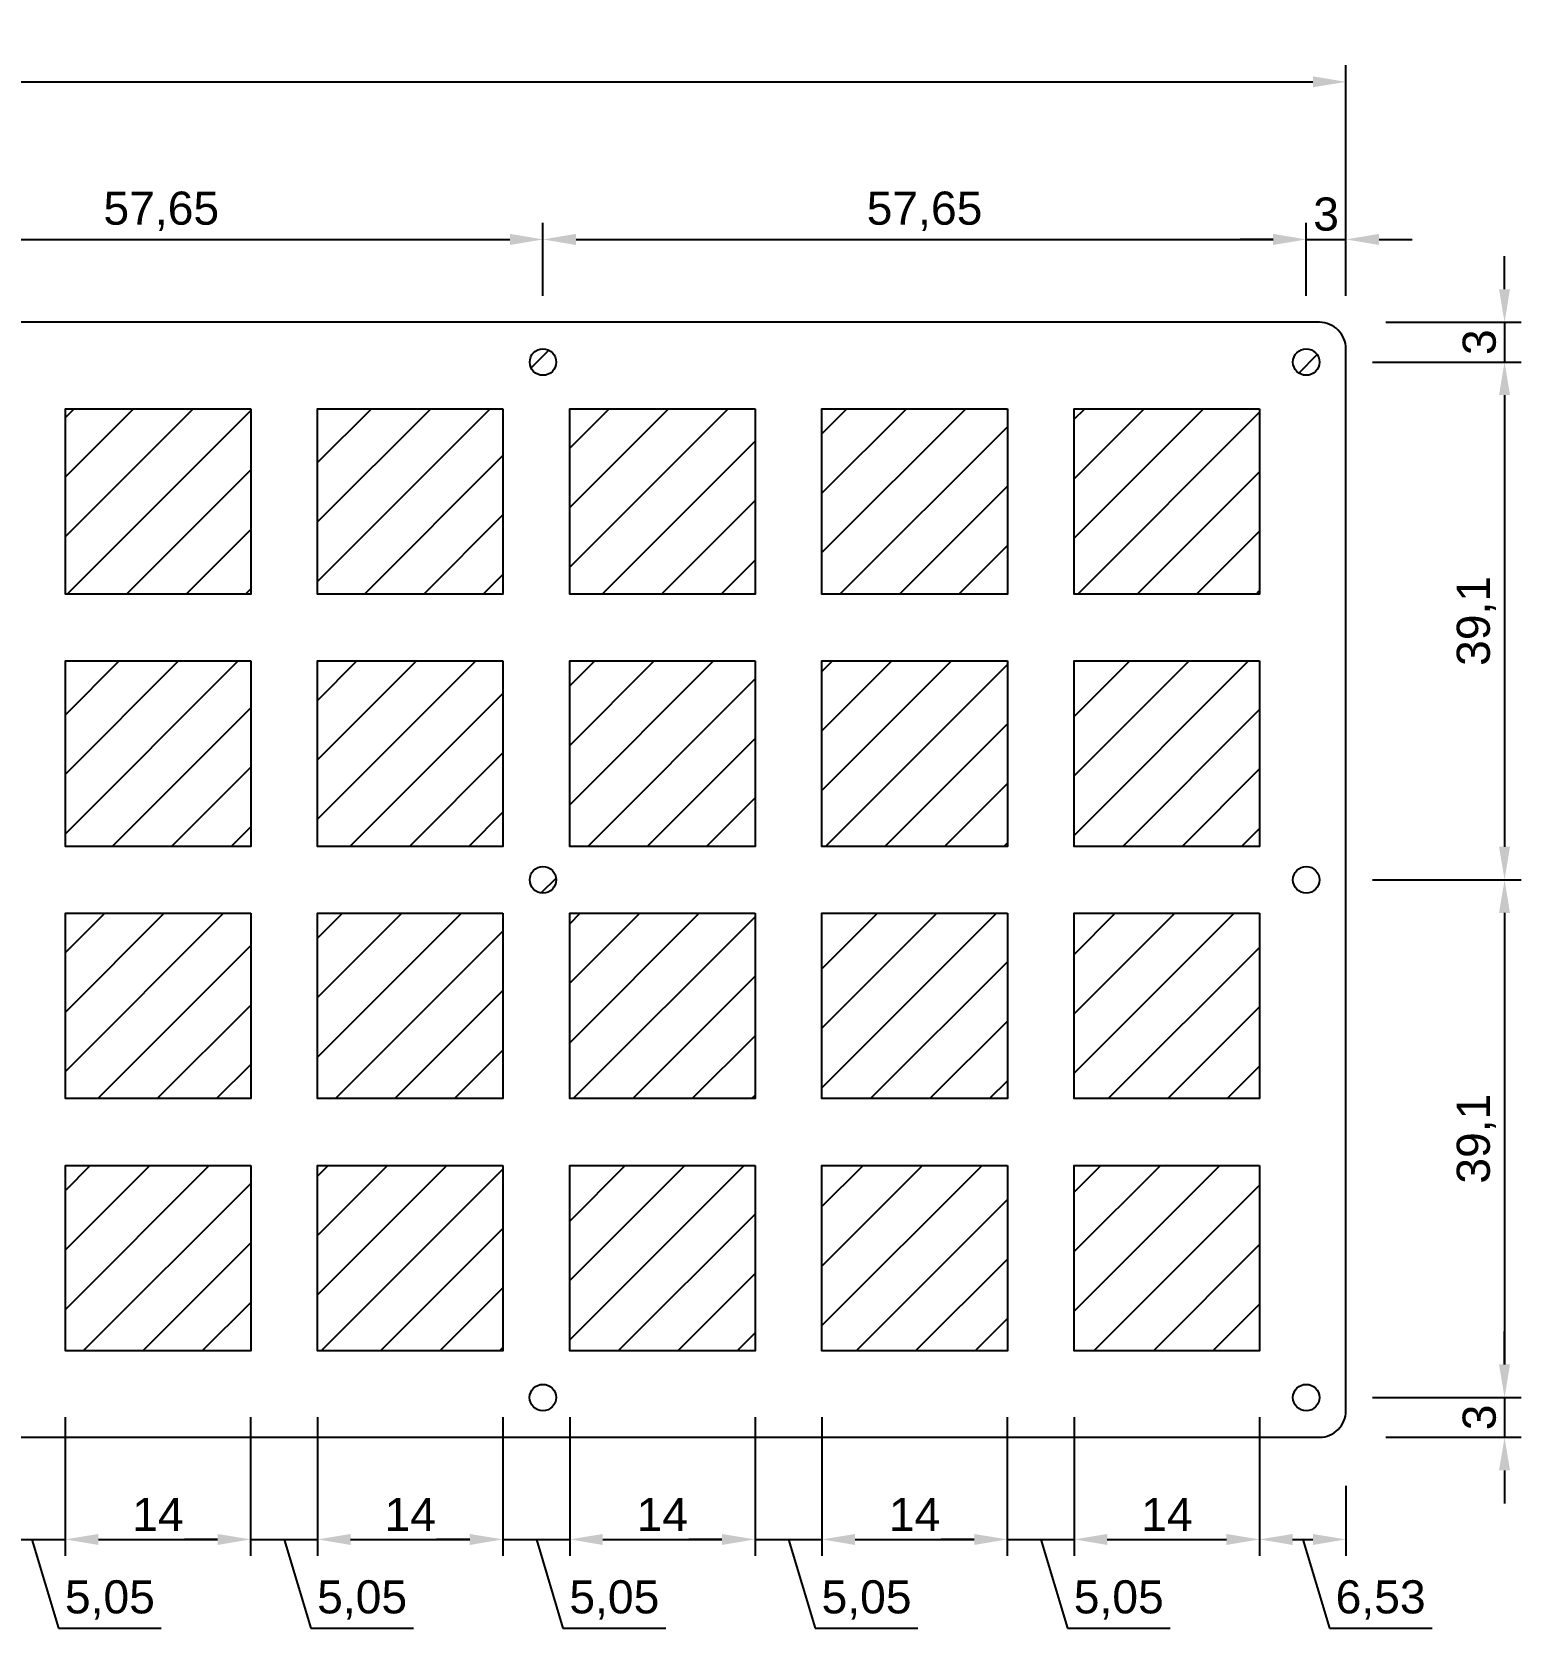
# Model space of a CAD drawing. Header units: millimetres. Extents: x 5 to 828, y 12 to 240.
# Drawn here: x 163.3 to 275.8, y 11.6 to 132.1 of the extents above; entities that cross this region are included whole.
import ezdxf

# ---------------------------------------------------------------- set-up
doc = ezdxf.new("R2010")
doc.units = ezdxf.units.MM
doc.styles.get("Standard").update_dxf_attribs({"font": 'arial.ttf'})
doc.dimstyles.new('ISO-25', dxfattribs={"dimtxt": 2.5, "dimasz": 2.5, "dimexe": 1.25, "dimexo": 5, "dimtad": 1, "dimtxsty": 'Standard', "dimcen": 2.5, "dimclrd": 3, "dimclre": 3, "dimadec": 0, "dimazin": 0, "dimtfac": 1, "dimtmove": 0, "dimatfit": 3, "dimfxl": 0, "dimarcsym": 0})

# ---------------------------------------------------------------- blocks, each defined once
blk = doc.blocks.new('*D17')
at = {"color": 3, "lineweight": -2}
for p, q in [((26, 114.31), (26, 129.61)), ((262.6, 114.31), (262.6, 129.61)), ((28.5, 128.36), (260.1, 128.36))]:
    blk.add_line(p, q, dxfattribs=at)
at = {"color": 3}
for points in [[(28.5, 128.78), (28.5, 127.95), (26, 128.36)], [(260.1, 128.78), (260.1, 127.95), (262.6, 128.36)]]:
    blk.add_solid(points, dxfattribs=at)
at = {"layer": 'Defpoints', "color": 0}
for p in [(262.6, 128.36), (26, 109.31), (262.6, 109.31)]:
    blk.add_point(p, dxfattribs=at)
at = {"color": 0, "insert": (144.3, 130.49), "char_height": 2.5, "attachment_point": 5}
blk.add_mtext('236,6', dxfattribs=at)
blk = doc.blocks.new('*D30')
at = {"color": 3, "lineweight": -2}
for p, q in [((274.58, 112.7), (274.58, 115.2)), ((265.6, 110.2), (275.83, 110.2)), ((274.58, 110.2), (274.58, 107.2)), ((264.6, 107.2), (275.83, 107.2)), ((274.58, 104.7), (274.58, 102.2))]:
    blk.add_line(p, q, dxfattribs=at)
at = {"color": 3}
for points in [[(274.16, 112.7), (274.99, 112.7), (274.58, 110.2)], [(274.16, 104.7), (274.99, 104.7), (274.58, 107.2)]]:
    blk.add_solid(points, dxfattribs=at)
at = {"layer": 'Defpoints', "color": 0}
for p in [(260.6, 110.2), (259.6, 107.2), (274.58, 107.2)]:
    blk.add_point(p, dxfattribs=at)
at = {"color": 0, "insert": (272.68, 108.7), "char_height": 2.5, "attachment_point": 5, "rotation": 90}
blk.add_mtext('3', dxfattribs=at)
blk = doc.blocks.new('*D31')
at = {"color": 3, "lineweight": -2}
for p, q in [((264.6, 107.2), (275.83, 107.2)), ((274.58, 104.7), (274.58, 70.6)), ((264.6, 68.1), (275.83, 68.1))]:
    blk.add_line(p, q, dxfattribs=at)
at = {"color": 3}
for points in [[(274.16, 104.7), (274.99, 104.7), (274.58, 107.2)], [(274.16, 70.6), (274.99, 70.6), (274.58, 68.1)]]:
    blk.add_solid(points, dxfattribs=at)
at = {"layer": 'Defpoints', "color": 0}
for p in [(259.6, 107.2), (259.6, 68.1), (274.58, 68.1)]:
    blk.add_point(p, dxfattribs=at)
at = {"color": 0, "insert": (272.45, 87.65), "char_height": 2.5, "attachment_point": 5, "rotation": 90}
blk.add_mtext('39,1', dxfattribs=at)
blk = doc.blocks.new('*D32')
at = {"color": 3, "lineweight": -2}
for p, q in [((264.6, 68.1), (275.83, 68.1)), ((274.58, 65.6), (274.58, 31.5)), ((264.6, 29), (275.83, 29))]:
    blk.add_line(p, q, dxfattribs=at)
at = {"color": 3}
for points in [[(274.16, 65.6), (274.99, 65.6), (274.58, 68.1)], [(274.16, 31.5), (274.99, 31.5), (274.58, 29)]]:
    blk.add_solid(points, dxfattribs=at)
at = {"layer": 'Defpoints', "color": 0}
for p in [(259.6, 68.1), (259.6, 29), (274.58, 29)]:
    blk.add_point(p, dxfattribs=at)
at = {"color": 0, "insert": (272.45, 48.55), "char_height": 2.5, "attachment_point": 5, "rotation": 90}
blk.add_mtext('39,1', dxfattribs=at)
blk = doc.blocks.new('*D33')
at = {"color": 3, "lineweight": -2}
for p, q in [((274.58, 31.5), (274.58, 34)), ((264.6, 29), (275.83, 29)), ((274.58, 29), (274.58, 26)), ((265.6, 26), (275.83, 26)), ((274.58, 23.5), (274.58, 21))]:
    blk.add_line(p, q, dxfattribs=at)
at = {"color": 3}
for points in [[(274.16, 31.5), (274.99, 31.5), (274.58, 29)], [(274.16, 23.5), (274.99, 23.5), (274.58, 26)]]:
    blk.add_solid(points, dxfattribs=at)
at = {"layer": 'Defpoints', "color": 0}
for p in [(259.6, 29), (260.6, 26), (274.58, 26)]:
    blk.add_point(p, dxfattribs=at)
at = {"color": 0, "insert": (272.68, 27.5), "char_height": 2.5, "attachment_point": 5, "rotation": 90}
blk.add_mtext('3', dxfattribs=at)
blk = doc.blocks.new('*D96')
at = {"color": 3, "lineweight": -2}
for p, q in [((160.82, 27.53), (160.82, 17.04)), ((165.87, 27.53), (165.87, 17.04)), ((158.32, 18.29), (155.82, 18.29)), ((160.82, 18.29), (165.87, 18.29)), ((160.82, 18.29), (165.87, 18.29)), ((163.35, 18.29), (165.36, 11.59)), ((168.37, 18.29), (170.87, 18.29)), ((165.36, 11.59), (173.12, 11.59))]:
    blk.add_line(p, q, dxfattribs=at)
at = {"color": 3}
for points in [[(158.32, 18.7), (158.32, 17.87), (160.82, 18.29)], [(168.37, 18.7), (168.37, 17.87), (165.87, 18.29)]]:
    blk.add_solid(points, dxfattribs=at)
at = {"layer": 'Defpoints', "color": 0}
for p in [(160.82, 32.53), (165.87, 32.53), (165.87, 18.29)]:
    blk.add_point(p, dxfattribs=at)
at = {"color": 0, "insert": (169.24, 13.72), "char_height": 2.5, "attachment_point": 5}
blk.add_mtext('5,05', dxfattribs=at)
blk = doc.blocks.new('*D97')
at = {"color": 3, "lineweight": -2}
for p, q in [((165.87, 27.53), (165.87, 17.04)), ((179.87, 27.53), (179.87, 17.04)), ((168.37, 18.29), (177.37, 18.29))]:
    blk.add_line(p, q, dxfattribs=at)
at = {"color": 3}
for points in [[(168.37, 18.7), (168.37, 17.87), (165.87, 18.29)], [(177.37, 18.7), (177.37, 17.87), (179.87, 18.29)]]:
    blk.add_solid(points, dxfattribs=at)
at = {"layer": 'Defpoints', "color": 0}
for p in [(165.87, 32.53), (179.87, 32.53), (179.87, 18.29)]:
    blk.add_point(p, dxfattribs=at)
at = {"color": 0, "insert": (172.87, 20.17), "char_height": 2.5, "attachment_point": 5}
blk.add_mtext('14', dxfattribs=at)
blk = doc.blocks.new('*D98')
at = {"color": 3, "lineweight": -2}
for p, q in [((179.87, 27.53), (179.87, 17.04)), ((184.92, 27.53), (184.92, 17.04)), ((177.37, 18.29), (174.87, 18.29)), ((179.87, 18.29), (184.92, 18.29)), ((179.87, 18.29), (184.92, 18.29)), ((182.4, 18.29), (184.41, 11.59)), ((187.42, 18.29), (189.92, 18.29)), ((184.41, 11.59), (192.17, 11.59))]:
    blk.add_line(p, q, dxfattribs=at)
at = {"color": 3}
for points in [[(177.37, 18.7), (177.37, 17.87), (179.87, 18.29)], [(187.42, 18.7), (187.42, 17.87), (184.92, 18.29)]]:
    blk.add_solid(points, dxfattribs=at)
at = {"layer": 'Defpoints', "color": 0}
for p in [(179.87, 32.53), (184.92, 32.53), (184.92, 18.29)]:
    blk.add_point(p, dxfattribs=at)
at = {"color": 0, "insert": (188.29, 13.72), "char_height": 2.5, "attachment_point": 5}
blk.add_mtext('5,05', dxfattribs=at)
blk = doc.blocks.new('*D99')
at = {"color": 3, "lineweight": -2}
for p, q in [((184.92, 27.53), (184.92, 17.04)), ((198.92, 27.53), (198.92, 17.04)), ((187.42, 18.29), (196.42, 18.29))]:
    blk.add_line(p, q, dxfattribs=at)
at = {"color": 3}
for points in [[(187.42, 18.7), (187.42, 17.87), (184.92, 18.29)], [(196.42, 18.7), (196.42, 17.87), (198.92, 18.29)]]:
    blk.add_solid(points, dxfattribs=at)
at = {"layer": 'Defpoints', "color": 0}
for p in [(184.92, 32.53), (198.92, 32.53), (198.92, 18.29)]:
    blk.add_point(p, dxfattribs=at)
at = {"color": 0, "insert": (191.92, 20.17), "char_height": 2.5, "attachment_point": 5}
blk.add_mtext('14', dxfattribs=at)
blk = doc.blocks.new('*D100')
at = {"color": 3, "lineweight": -2}
for p, q in [((198.92, 27.53), (198.92, 17.04)), ((203.97, 27.53), (203.97, 17.04)), ((196.42, 18.29), (193.92, 18.29)), ((198.92, 18.29), (203.97, 18.29)), ((198.92, 18.29), (203.97, 18.29)), ((201.45, 18.29), (203.46, 11.59)), ((206.47, 18.29), (208.97, 18.29)), ((203.46, 11.59), (211.22, 11.59))]:
    blk.add_line(p, q, dxfattribs=at)
at = {"color": 3}
for points in [[(196.42, 18.7), (196.42, 17.87), (198.92, 18.29)], [(206.47, 18.7), (206.47, 17.87), (203.97, 18.29)]]:
    blk.add_solid(points, dxfattribs=at)
at = {"layer": 'Defpoints', "color": 0}
for p in [(198.92, 32.53), (203.97, 32.53), (203.97, 18.29)]:
    blk.add_point(p, dxfattribs=at)
at = {"color": 0, "insert": (207.34, 13.72), "char_height": 2.5, "attachment_point": 5}
blk.add_mtext('5,05', dxfattribs=at)
blk = doc.blocks.new('*D102')
at = {"color": 3, "lineweight": -2}
for p, q in [((203.97, 27.53), (203.97, 17.04)), ((217.97, 27.53), (217.97, 17.04)), ((206.47, 18.29), (215.47, 18.29))]:
    blk.add_line(p, q, dxfattribs=at)
at = {"color": 3}
for points in [[(206.47, 18.7), (206.47, 17.87), (203.97, 18.29)], [(215.47, 18.7), (215.47, 17.87), (217.97, 18.29)]]:
    blk.add_solid(points, dxfattribs=at)
at = {"layer": 'Defpoints', "color": 0}
for p in [(203.97, 32.53), (217.97, 32.53), (217.97, 18.29)]:
    blk.add_point(p, dxfattribs=at)
at = {"color": 0, "insert": (210.97, 20.17), "char_height": 2.5, "attachment_point": 5}
blk.add_mtext('14', dxfattribs=at)
blk = doc.blocks.new('*D103')
at = {"color": 3, "lineweight": -2}
for p, q in [((217.97, 27.53), (217.97, 17.04)), ((223.02, 27.53), (223.02, 17.04)), ((215.47, 18.29), (212.97, 18.29)), ((217.97, 18.29), (223.02, 18.29)), ((217.97, 18.29), (223.02, 18.29)), ((220.5, 18.29), (222.51, 11.59)), ((225.52, 18.29), (228.02, 18.29)), ((222.51, 11.59), (230.27, 11.59))]:
    blk.add_line(p, q, dxfattribs=at)
at = {"color": 3}
for points in [[(215.47, 18.7), (215.47, 17.87), (217.97, 18.29)], [(225.52, 18.7), (225.52, 17.87), (223.02, 18.29)]]:
    blk.add_solid(points, dxfattribs=at)
at = {"layer": 'Defpoints', "color": 0}
for p in [(217.97, 32.53), (223.02, 32.53), (223.02, 18.29)]:
    blk.add_point(p, dxfattribs=at)
at = {"color": 0, "insert": (226.39, 13.72), "char_height": 2.5, "attachment_point": 5}
blk.add_mtext('5,05', dxfattribs=at)
blk = doc.blocks.new('*D104')
at = {"color": 3, "lineweight": -2}
for p, q in [((223.02, 27.53), (223.02, 17.04)), ((237.02, 27.53), (237.02, 17.04)), ((225.52, 18.29), (234.52, 18.29))]:
    blk.add_line(p, q, dxfattribs=at)
at = {"color": 3}
for points in [[(225.52, 18.7), (225.52, 17.87), (223.02, 18.29)], [(234.52, 18.7), (234.52, 17.87), (237.02, 18.29)]]:
    blk.add_solid(points, dxfattribs=at)
at = {"layer": 'Defpoints', "color": 0}
for p in [(223.02, 32.53), (237.02, 32.53), (237.02, 18.29)]:
    blk.add_point(p, dxfattribs=at)
at = {"color": 0, "insert": (230.02, 20.17), "char_height": 2.5, "attachment_point": 5}
blk.add_mtext('14', dxfattribs=at)
blk = doc.blocks.new('*D105')
at = {"color": 3, "lineweight": -2}
for p, q in [((237.02, 27.53), (237.02, 17.04)), ((242.07, 27.53), (242.07, 17.04)), ((234.52, 18.29), (232.02, 18.29)), ((237.02, 18.29), (242.07, 18.29)), ((237.02, 18.29), (242.07, 18.29)), ((239.55, 18.29), (241.56, 11.59)), ((244.57, 18.29), (247.07, 18.29)), ((241.56, 11.59), (249.32, 11.59))]:
    blk.add_line(p, q, dxfattribs=at)
at = {"color": 3}
for points in [[(234.52, 18.7), (234.52, 17.87), (237.02, 18.29)], [(244.57, 18.7), (244.57, 17.87), (242.07, 18.29)]]:
    blk.add_solid(points, dxfattribs=at)
at = {"layer": 'Defpoints', "color": 0}
for p in [(237.02, 32.53), (242.07, 32.53), (242.07, 18.29)]:
    blk.add_point(p, dxfattribs=at)
at = {"color": 0, "insert": (245.44, 13.72), "char_height": 2.5, "attachment_point": 5}
blk.add_mtext('5,05', dxfattribs=at)
blk = doc.blocks.new('*D106')
at = {"color": 3, "lineweight": -2}
for p, q in [((242.07, 27.53), (242.07, 17.04)), ((256.07, 27.53), (256.07, 17.04)), ((244.57, 18.29), (253.57, 18.29))]:
    blk.add_line(p, q, dxfattribs=at)
at = {"color": 3}
for points in [[(244.57, 18.7), (244.57, 17.87), (242.07, 18.29)], [(253.57, 18.7), (253.57, 17.87), (256.07, 18.29)]]:
    blk.add_solid(points, dxfattribs=at)
at = {"layer": 'Defpoints', "color": 0}
for p in [(242.07, 32.53), (256.07, 32.53), (256.07, 18.29)]:
    blk.add_point(p, dxfattribs=at)
at = {"color": 0, "insert": (249.07, 20.17), "char_height": 2.5, "attachment_point": 5}
blk.add_mtext('14', dxfattribs=at)
blk = doc.blocks.new('*D107')
at = {"color": 3, "lineweight": -2}
for p, q in [((256.07, 27.53), (256.07, 17.04)), ((262.6, 22.33), (262.6, 17.04)), ((258.57, 18.29), (260.1, 18.29)), ((259.34, 18.29), (261.35, 11.59)), ((261.35, 11.59), (269.1, 11.59))]:
    blk.add_line(p, q, dxfattribs=at)
at = {"color": 3}
for points in [[(258.57, 18.7), (258.57, 17.87), (256.07, 18.29)], [(260.1, 18.7), (260.1, 17.87), (262.6, 18.29)]]:
    blk.add_solid(points, dxfattribs=at)
at = {"layer": 'Defpoints', "color": 0}
for p in [(256.07, 32.53), (262.6, 27.33), (262.6, 18.29)]:
    blk.add_point(p, dxfattribs=at)
at = {"color": 0, "insert": (265.22, 13.72), "char_height": 2.5, "attachment_point": 5}
blk.add_mtext('6,53', dxfattribs=at)
blk = doc.blocks.new('*D135')
at = {"color": 3, "lineweight": -2}
for p, q in [((144.3, 112.2), (144.3, 117.71)), ((201.95, 112.2), (201.95, 117.71)), ((146.8, 116.46), (199.45, 116.46))]:
    blk.add_line(p, q, dxfattribs=at)
at = {"color": 3}
for points in [[(146.8, 116.88), (146.8, 116.04), (144.3, 116.46)], [(199.45, 116.88), (199.45, 116.04), (201.95, 116.46)]]:
    blk.add_solid(points, dxfattribs=at)
at = {"layer": 'Defpoints', "color": 0}
for p in [(201.95, 116.46), (144.3, 107.2), (201.95, 107.2)]:
    blk.add_point(p, dxfattribs=at)
at = {"color": 0, "insert": (173.12, 118.59), "char_height": 2.5, "attachment_point": 5}
blk.add_mtext('57,65', dxfattribs=at)
blk = doc.blocks.new('*D136')
at = {"color": 3, "lineweight": -2}
for p, q in [((201.95, 112.2), (201.95, 117.71)), ((259.6, 112.2), (259.6, 117.71)), ((204.45, 116.46), (257.1, 116.46))]:
    blk.add_line(p, q, dxfattribs=at)
at = {"color": 3}
for points in [[(204.45, 116.88), (204.45, 116.04), (201.95, 116.46)], [(257.1, 116.88), (257.1, 116.04), (259.6, 116.46)]]:
    blk.add_solid(points, dxfattribs=at)
at = {"layer": 'Defpoints', "color": 0}
for p in [(259.6, 116.46), (201.95, 107.2), (259.6, 107.2)]:
    blk.add_point(p, dxfattribs=at)
at = {"color": 0, "insert": (230.77, 118.59), "char_height": 2.5, "attachment_point": 5}
blk.add_mtext('57,65', dxfattribs=at)
blk = doc.blocks.new('*D137')
at = {"color": 3, "lineweight": -2}
for p, q in [((259.6, 112.2), (259.6, 117.71)), ((262.6, 112.2), (262.6, 117.71)), ((257.1, 116.46), (254.6, 116.46)), ((259.6, 116.46), (262.6, 116.46)), ((265.1, 116.46), (267.6, 116.46))]:
    blk.add_line(p, q, dxfattribs=at)
at = {"color": 3}
for points in [[(257.1, 116.88), (257.1, 116.04), (259.6, 116.46)], [(265.1, 116.88), (265.1, 116.04), (262.6, 116.46)]]:
    blk.add_solid(points, dxfattribs=at)
at = {"layer": 'Defpoints', "color": 0}
for p in [(262.6, 116.46), (259.6, 107.2), (262.6, 107.2)]:
    blk.add_point(p, dxfattribs=at)
at = {"color": 0, "insert": (261.1, 118.36), "char_height": 2.5, "attachment_point": 5}
blk.add_mtext('3', dxfattribs=at)

msp = doc.modelspace()

# ---------------------------------------------------------------- hatches: boundary and pattern name
h = msp.add_hatch()
h.set_pattern_fill('ANSI31', color=2)
edge = h.paths.add_edge_path()
edge.add_arc((29, 107.2), 1, 0, 360)
h.paths.add_polyline_path([(256.074, 46.525), (256.074, 32.526), (242.075, 32.526), (242.075, 46.525)])
h.paths.add_polyline_path([(237.024, 46.525), (237.024, 32.526), (223.025, 32.526), (223.025, 46.525)])
h.paths.add_polyline_path([(217.974, 46.525), (217.974, 32.526), (203.975, 32.526), (203.975, 46.525)])
h.paths.add_polyline_path([(198.924, 46.525), (198.924, 32.526), (184.925, 32.526), (184.925, 46.525)])
h.paths.add_polyline_path([(179.874, 46.525), (179.874, 32.526), (165.875, 32.526), (165.875, 46.525)])
h.paths.add_polyline_path([(160.824, 46.525), (160.824, 32.526), (146.823, 32.526), (146.823, 46.525)])
h.paths.add_polyline_path([(141.774, 46.525), (141.774, 32.526), (127.773, 32.526), (127.773, 46.525)])
h.paths.add_polyline_path([(122.724, 46.525), (122.724, 32.526), (108.725, 32.526), (108.725, 46.525)])
h.paths.add_polyline_path([(103.674, 46.525), (103.674, 32.526), (89.675, 32.526), (89.675, 46.525)])
h.paths.add_polyline_path([(84.624, 46.525), (84.624, 32.526), (70.625, 32.526), (70.625, 46.525)])
h.paths.add_polyline_path([(65.574, 46.525), (65.574, 32.526), (51.575, 32.526), (51.575, 46.525)])
h.paths.add_polyline_path([(46.524, 46.525), (46.524, 32.526), (32.525, 32.526), (32.525, 46.525)])
h.paths.add_polyline_path([(256.074, 65.575), (256.074, 51.576), (242.075, 51.576), (242.075, 65.575)])
h.paths.add_polyline_path([(237.024, 65.575), (237.024, 51.576), (223.025, 51.576), (223.025, 65.575)])
h.paths.add_polyline_path([(217.974, 65.575), (217.974, 51.576), (203.975, 51.576), (203.975, 65.575)])
h.paths.add_polyline_path([(198.924, 65.575), (198.924, 51.576), (184.925, 51.576), (184.925, 65.575)])
h.paths.add_polyline_path([(179.874, 65.575), (179.874, 51.576), (165.875, 51.576), (165.875, 65.575)])
h.paths.add_polyline_path([(160.824, 65.575), (160.824, 51.576), (146.823, 51.576), (146.823, 65.575)])
h.paths.add_polyline_path([(141.774, 65.575), (141.774, 51.576), (127.773, 51.576), (127.773, 65.575)])
h.paths.add_polyline_path([(122.724, 65.575), (122.724, 51.576), (108.725, 51.576), (108.725, 65.575)])
h.paths.add_polyline_path([(103.674, 65.575), (103.674, 51.576), (89.675, 51.576), (89.675, 65.575)])
h.paths.add_polyline_path([(84.624, 65.575), (84.624, 51.576), (70.625, 51.576), (70.625, 65.575)])
h.paths.add_polyline_path([(65.574, 65.575), (65.574, 51.576), (51.575, 51.576), (51.575, 65.575)])
h.paths.add_polyline_path([(46.524, 65.575), (46.524, 51.576), (32.525, 51.576), (32.525, 65.575)])
h.paths.add_polyline_path([(256.074, 84.625), (256.074, 70.626), (242.075, 70.626), (242.075, 84.625)])
h.paths.add_polyline_path([(237.024, 84.625), (237.024, 70.626), (223.025, 70.626), (223.025, 84.625)])
h.paths.add_polyline_path([(217.974, 84.625), (217.974, 70.626), (203.975, 70.626), (203.975, 84.625)])
h.paths.add_polyline_path([(198.924, 84.625), (198.924, 70.626), (184.925, 70.626), (184.925, 84.625)])
h.paths.add_polyline_path([(179.874, 84.625), (179.874, 70.626), (165.875, 70.626), (165.875, 84.625)])
h.paths.add_polyline_path([(160.824, 84.625), (160.824, 70.626), (146.823, 70.626), (146.823, 84.625)])
h.paths.add_polyline_path([(141.774, 84.625), (141.774, 70.626), (127.773, 70.626), (127.773, 84.625)])
h.paths.add_polyline_path([(122.724, 84.625), (122.724, 70.626), (108.725, 70.626), (108.725, 84.625)])
h.paths.add_polyline_path([(103.674, 84.625), (103.674, 70.626), (89.675, 70.626), (89.675, 84.625)])
h.paths.add_polyline_path([(84.624, 84.625), (84.624, 70.626), (70.625, 70.626), (70.625, 84.625)])
h.paths.add_polyline_path([(65.574, 84.625), (65.574, 70.626), (51.575, 70.626), (51.575, 84.625)])
h.paths.add_polyline_path([(46.524, 84.625), (46.524, 70.626), (32.525, 70.626), (32.525, 84.625)])
h.paths.add_polyline_path([(256.074, 103.675), (256.074, 89.676), (242.075, 89.676), (242.075, 103.675)])
h.paths.add_polyline_path([(237.024, 103.675), (237.024, 89.676), (223.025, 89.676), (223.025, 103.675)])
h.paths.add_polyline_path([(217.974, 103.675), (217.974, 89.676), (203.975, 89.676), (203.975, 103.675)])
h.paths.add_polyline_path([(198.924, 103.675), (198.924, 89.676), (184.925, 89.676), (184.925, 103.675)])
h.paths.add_polyline_path([(179.874, 103.675), (179.874, 89.676), (165.875, 89.676), (165.875, 103.675)])
h.paths.add_polyline_path([(141.774, 103.675), (141.774, 89.676), (127.773, 89.676), (127.773, 103.675)])
h.paths.add_polyline_path([(122.724, 103.675), (122.724, 89.676), (108.725, 89.676), (108.725, 103.675)])
h.paths.add_polyline_path([(103.674, 103.675), (103.674, 89.676), (89.675, 89.676), (89.675, 103.675)])
h.paths.add_polyline_path([(84.624, 103.675), (84.624, 89.676), (70.625, 89.676), (70.625, 103.675)])
h.paths.add_polyline_path([(65.574, 103.675), (65.574, 89.676), (51.575, 89.676), (51.575, 103.675)])
h.paths.add_polyline_path([(46.524, 103.675), (46.524, 89.676), (32.525, 89.676), (32.525, 103.675)])
h.paths.add_polyline_path([(160.824, 103.675), (160.824, 89.676), (146.823, 89.676), (146.823, 103.675)])
edge = h.paths.add_edge_path()
edge.add_arc((86.65, 68.1), 1, 0, 360)
edge = h.paths.add_edge_path()
edge.add_arc((201.95, 68.1), 1, 0, 360)
edge = h.paths.add_edge_path()
edge.add_arc((144.3, 68.1), 1, 0, 360)
edge = h.paths.add_edge_path()
edge.add_arc((86.642, 29), 1, 0, 360)
edge = h.paths.add_edge_path()
edge.add_arc((201.942, 29), 1, 0, 360)
edge = h.paths.add_edge_path()
edge.add_arc((201.95, 107.2), 1, 0, 360)
edge = h.paths.add_edge_path()
edge.add_arc((86.65, 107.2), 1, 0, 360)
edge = h.paths.add_edge_path()
edge.add_arc((259.6, 68.1), 1, 0, 360)
edge = h.paths.add_edge_path()
edge.add_arc((144.3, 107.2), 1, 0, 360)
edge = h.paths.add_edge_path()
edge.add_arc((144.3, 29), 1, 0, 360)
edge = h.paths.add_edge_path()
edge.add_arc((259.6, 107.2), 1, 0, 360)
edge = h.paths.add_edge_path()
edge.add_arc((259.6, 29), 1, 0, 360)
edge = h.paths.add_edge_path()
edge.add_arc((29, 29), 1, 0, 360)
edge = h.paths.add_edge_path()
edge.add_arc((29, 68.1), 1, 0, 360)

# ---------------------------------------------------------------- linework, layer by layer
msp.add_lwpolyline([(26, 106.2), (26, 106.2), (26, 28, 0.4142136), (28, 26), (260.6, 26, 0.4142136), (262.6, 28), (262.6, 106.2), (262.6, 108.2, 0.4142136), (260.6, 110.2), (28, 110.2, 0.4142136), (26, 108.2), (26, 106.2)], format="xyb")
at = {"color": 0}
for points in [[(179.874, 103.675), (179.874, 89.676), (165.875, 89.676), (165.875, 103.675)], [(198.924, 103.675), (198.924, 89.676), (184.925, 89.676), (184.925, 103.675)], [(217.974, 103.675), (217.974, 89.676), (203.975, 89.676), (203.975, 103.675)], [(237.024, 103.675), (237.024, 89.676), (223.025, 89.676), (223.025, 103.675)], [(256.074, 103.675), (256.074, 89.676), (242.075, 89.676), (242.075, 103.675)], [(179.874, 84.625), (179.874, 70.626), (165.875, 70.626), (165.875, 84.625)], [(198.924, 84.625), (198.924, 70.626), (184.925, 70.626), (184.925, 84.625)], [(217.974, 84.625), (217.974, 70.626), (203.975, 70.626), (203.975, 84.625)], [(237.024, 84.625), (237.024, 70.626), (223.025, 70.626), (223.025, 84.625)], [(256.074, 84.625), (256.074, 70.626), (242.075, 70.626), (242.075, 84.625)], [(179.874, 65.575), (179.874, 51.576), (165.875, 51.576), (165.875, 65.575)], [(198.924, 65.575), (198.924, 51.576), (184.925, 51.576), (184.925, 65.575)], [(217.974, 65.575), (217.974, 51.576), (203.975, 51.576), (203.975, 65.575)], [(237.024, 65.575), (237.024, 51.576), (223.025, 51.576), (223.025, 65.575)], [(256.074, 65.575), (256.074, 51.576), (242.075, 51.576), (242.075, 65.575)], [(179.874, 46.525), (179.874, 32.526), (165.875, 32.526), (165.875, 46.525)], [(198.924, 46.525), (198.924, 32.526), (184.925, 32.526), (184.925, 46.525)], [(217.974, 46.525), (217.974, 32.526), (203.975, 32.526), (203.975, 46.525)], [(237.024, 46.525), (237.024, 32.526), (223.025, 32.526), (223.025, 46.525)], [(256.074, 46.525), (256.074, 32.526), (242.075, 32.526), (242.075, 46.525)]]:
    msp.add_lwpolyline(points, close=True, dxfattribs=at)
for centre in [(201.95, 107.2), (259.6, 107.2), (201.95, 68.1), (259.6, 68.1), (201.942, 29), (259.6, 29)]:
    msp.add_circle(centre, 1)

# ---------------------------------------------------------------- dimensions: what is measured, and where the dimension line sits
dim = msp.add_linear_dim(base=(262.6, 128.362), p1=(26, 109.308), p2=(262.6, 109.308), dimstyle='ISO-25')
dim.commit()
dim.dimension.update_dxf_attribs({"geometry": '*D17', "text_midpoint": (144.3, 130.49)})
for base, p1, p2, picture, middle in [((201.95, 116.458), (144.3, 107.2), (201.95, 107.2), '*D135', (173.125, 118.586)), ((259.6, 116.458), (201.95, 107.2), (259.6, 107.2), '*D136', (230.775, 118.586)), ((262.6, 116.458), (259.6, 107.2), (262.6, 107.2), '*D137', (261.1, 118.361)), ((165.875, 18.288), (160.824, 32.526), (165.875, 32.526), '*D96', (165.983, 13.721)), ((179.874, 18.288), (165.875, 32.526), (179.874, 32.526), '*D97', (172.874, 20.168)), ((184.925, 18.288), (179.874, 32.526), (184.925, 32.526), '*D98', (185.033, 13.721)), ((198.924, 18.288), (184.925, 32.526), (198.924, 32.526), '*D99', (191.924, 20.168)), ((203.975, 18.288), (198.924, 32.526), (203.975, 32.526), '*D100', (204.083, 13.721)), ((217.974, 18.288), (203.975, 32.526), (217.974, 32.526), '*D102', (210.974, 20.168)), ((223.025, 18.288), (217.974, 32.526), (223.025, 32.526), '*D103', (223.133, 13.721)), ((237.024, 18.288), (223.025, 32.526), (237.024, 32.526), '*D104', (230.024, 20.168)), ((242.075, 18.288), (237.024, 32.526), (242.075, 32.526), '*D105', (242.183, 13.721)), ((256.074, 18.288), (242.075, 32.526), (256.074, 32.526), '*D106', (249.074, 20.168)), ((262.6, 18.288), (256.074, 32.526), (262.6, 27.328), '*D107', (261.97, 13.721))]:
    dim = msp.add_linear_dim(base=base, p1=p1, p2=p2, dimstyle='ISO-25', override={"dimtmove": 1})
    dim.commit()
    dim.dimension.update_dxf_attribs({"geometry": picture, "text_midpoint": middle})
dim = msp.add_linear_dim(base=(274.577, 107.2), p1=(260.6, 110.2), p2=(259.6, 107.2), angle=90, dimstyle='ISO-25')
dim.commit()
dim.dimension.update_dxf_attribs({"geometry": '*D30', "text_midpoint": (272.675, 108.7)})
for base, p1, p2, picture, middle in [((274.577, 68.1), (259.6, 107.2), (259.6, 68.1), '*D31', (272.45, 87.65)), ((274.577, 29), (259.6, 68.1), (259.6, 29), '*D32', (272.45, 48.55)), ((274.577, 26), (259.6, 29), (260.6, 26), '*D33', (272.675, 27.5))]:
    dim = msp.add_linear_dim(base=base, p1=p1, p2=p2, angle=90, dimstyle='ISO-25', override={"dimtmove": 1})
    dim.commit()
    dim.dimension.update_dxf_attribs({"geometry": picture, "text_midpoint": middle})

doc.saveas('drawing.dxf')
